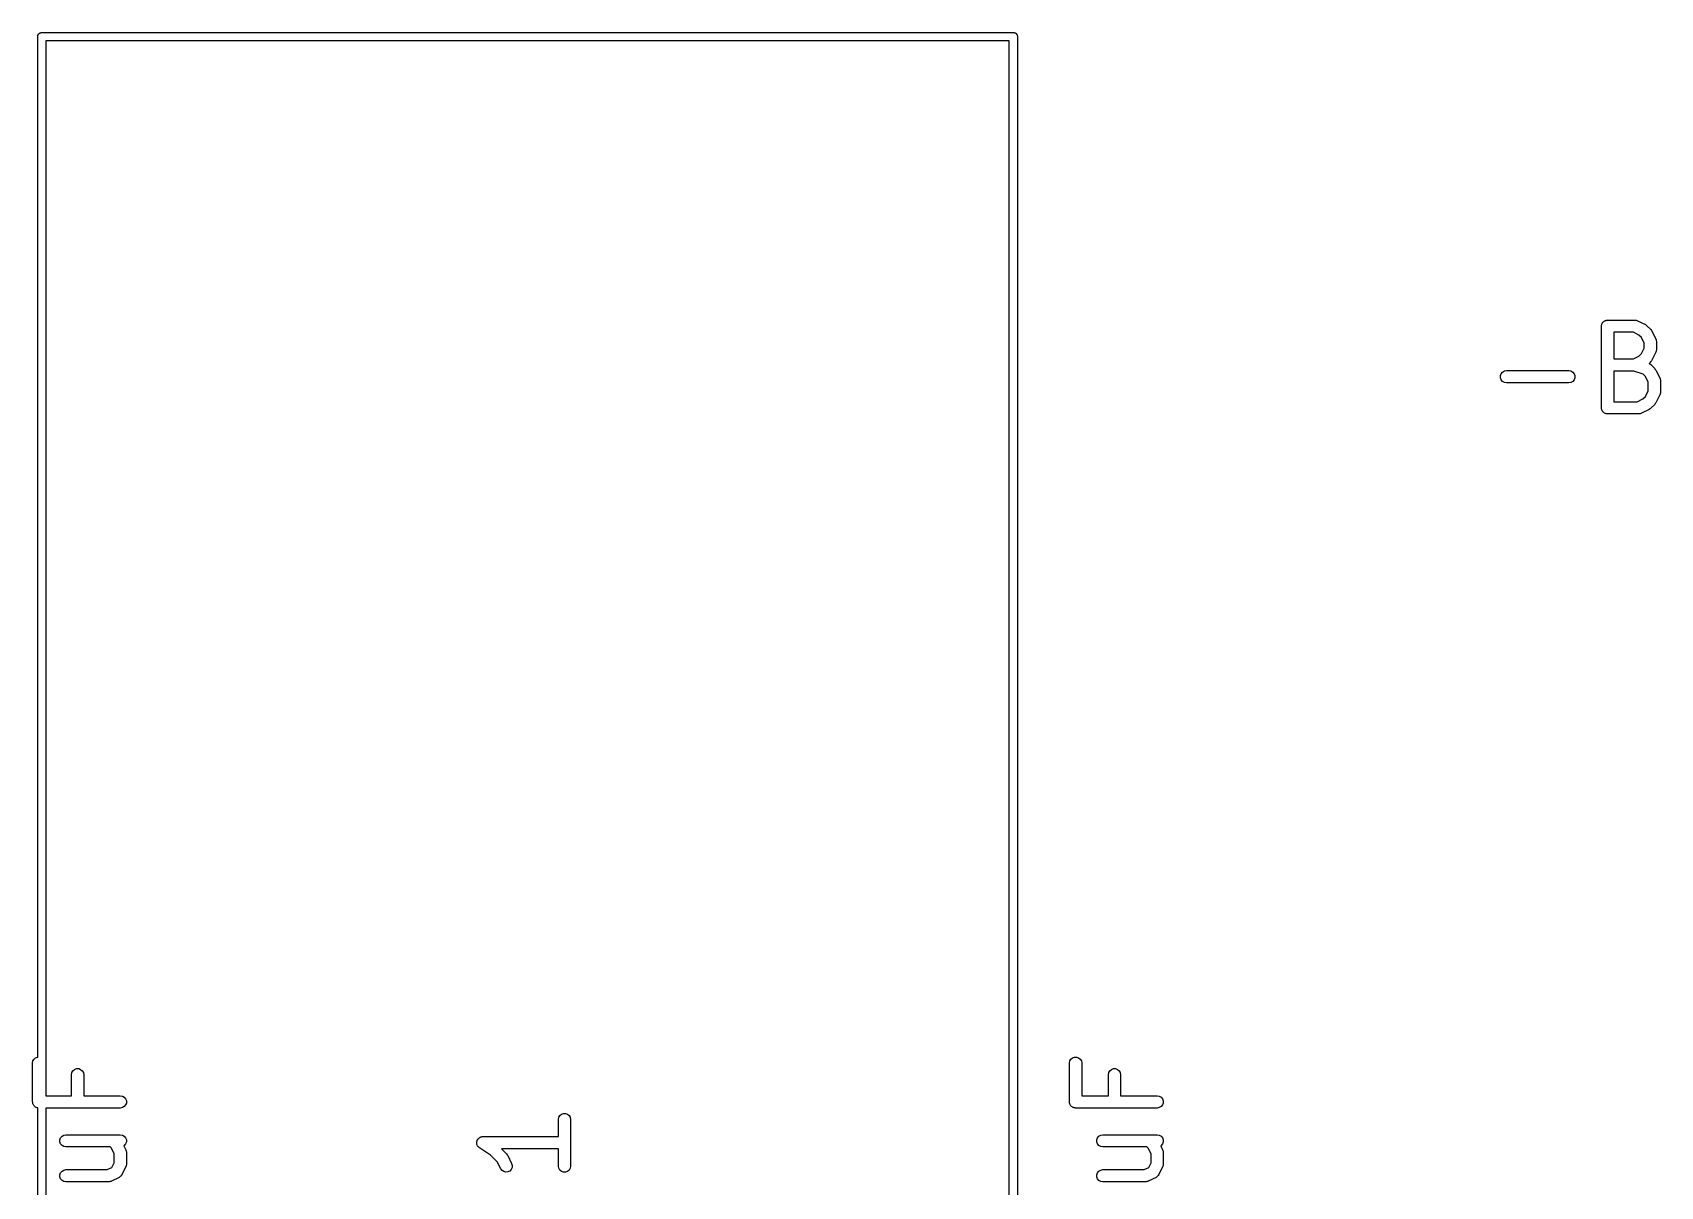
# Model space of a CAD drawing. Extents: x 49 to 243, y -147 to -41.
# Drawn here: x 221.27 to 241.21, y -120.96 to -106.83 of the extents above; entities that cross this region are included whole.
import ezdxf

# ---------------------------------------------------------------- set-up
doc = ezdxf.new("R2010")
doc.units = 0
doc.header["$MEASUREMENT"] = 0
doc.layers.add('BLACK', color=7, linetype='CONTINUOUS')

msp = doc.modelspace()

# ---------------------------------------------------------------- linework, layer by layer
at = {"layer": 'BLACK', "linetype": 'CONTINUOUS'}
for p, q in [((221.33, -106.869), (221.332, -106.865)), ((221.33, -119.376), (221.33, -106.869)), ((221.332, -106.861), (221.335, -106.857)), ((221.332, -106.865), (221.332, -106.861)), ((221.335, -106.857), (221.336, -106.853)), ((221.336, -106.853), (221.339, -106.849)), ((221.339, -106.849), (221.341, -106.845)), ((221.341, -106.845), (221.345, -106.843)), ((221.345, -106.843), (221.347, -106.839)), ((221.347, -106.839), (221.351, -106.837)), ((221.351, -106.837), (221.355, -106.834)), ((221.355, -106.834), (221.359, -106.833)), ((221.359, -106.833), (221.363, -106.83)), ((221.363, -106.83), (221.367, -106.83)), ((221.367, -106.83), (221.371, -106.828)), ((221.371, -106.828), (233.289, -106.828)), ((233.289, -106.828), (233.293, -106.83)), ((233.293, -106.83), (233.297, -106.83)), ((233.297, -106.83), (233.301, -106.833)), ((233.301, -106.833), (233.305, -106.834)), ((233.305, -106.834), (233.309, -106.837)), ((233.309, -106.837), (233.313, -106.839)), ((233.313, -106.839), (233.315, -106.843)), ((233.315, -106.843), (233.319, -106.845)), ((233.319, -106.845), (233.321, -106.849)), ((233.321, -106.849), (233.324, -106.853)), ((233.324, -106.853), (233.325, -106.857)), ((233.325, -106.857), (233.328, -106.861)), ((233.328, -106.861), (233.328, -106.865)), ((233.328, -106.865), (233.33, -106.869)), ((233.33, -106.869), (233.33, -135.887)), ((221.43, -106.928), (221.43, -119.851)), ((233.23, -106.928), (221.43, -106.928)), ((233.23, -135.828), (233.23, -106.928)), ((240.484, -110.424), (240.485, -110.418)), ((240.484, -111.424), (240.484, -110.424)), ((240.485, -110.411), (240.488, -110.405)), ((240.485, -110.418), (240.485, -110.411)), ((240.488, -110.405), (240.489, -110.399)), ((240.489, -110.399), (240.492, -110.393)), ((240.492, -110.393), (240.494, -110.387)), ((240.494, -110.387), (240.498, -110.382)), ((240.498, -110.382), (240.502, -110.376)), ((240.502, -110.376), (240.507, -110.372)), ((240.507, -110.372), (240.511, -110.367)), ((240.511, -110.367), (240.517, -110.364)), ((240.517, -110.364), (240.522, -110.359)), ((240.522, -110.359), (240.528, -110.357)), ((240.528, -110.357), (240.533, -110.354)), ((240.533, -110.354), (240.54, -110.353)), ((240.54, -110.353), (240.546, -110.351)), ((240.546, -110.351), (240.553, -110.351)), ((240.553, -110.351), (240.559, -110.349)), ((240.559, -110.349), (240.892, -110.349)), ((240.892, -110.349), (240.897, -110.35)), ((240.897, -110.35), (240.901, -110.35)), ((240.901, -110.35), (240.909, -110.352)), ((240.909, -110.352), (240.918, -110.354)), ((240.918, -110.354), (240.922, -110.356)), ((240.922, -110.356), (240.926, -110.357)), ((240.926, -110.357), (241.021, -110.405)), ((241.021, -110.405), (241.031, -110.412)), ((241.031, -110.412), (241.041, -110.419)), ((241.041, -110.419), (241.088, -110.467)), ((240.634, -110.499), (240.634, -110.826)), ((240.875, -110.499), (240.634, -110.499)), ((240.943, -110.534), (240.875, -110.499)), ((240.974, -110.564), (240.943, -110.534)), ((241.008, -110.633), (240.974, -110.564)), ((241.008, -110.692), (241.008, -110.633)), ((241.088, -110.467), (241.095, -110.476)), ((241.095, -110.476), (241.102, -110.486)), ((241.102, -110.486), (241.15, -110.581)), ((241.15, -110.581), (241.151, -110.585)), ((241.151, -110.585), (241.153, -110.589)), ((241.153, -110.589), (241.155, -110.598)), ((241.155, -110.598), (241.157, -110.606)), ((241.157, -110.606), (241.157, -110.611)), ((241.157, -110.611), (241.158, -110.615)), ((241.158, -110.615), (241.158, -110.71)), ((240.634, -110.826), (240.875, -110.826)), ((240.875, -110.826), (240.943, -110.791)), ((240.943, -110.791), (240.974, -110.761)), ((240.974, -110.761), (241.008, -110.692)), ((241.088, -110.858), (241.067, -110.88)), ((241.095, -110.849), (241.088, -110.858)), ((241.102, -110.839), (241.095, -110.849)), ((241.15, -110.744), (241.102, -110.839)), ((241.151, -110.739), (241.15, -110.744)), ((241.153, -110.736), (241.151, -110.739)), ((241.155, -110.727), (241.153, -110.736)), ((241.157, -110.719), (241.155, -110.727)), ((241.158, -110.71), (241.157, -110.714)), ((241.157, -110.714), (241.157, -110.719)), ((239.247, -111.03), (239.256, -111.006)), ((239.247, -111.056), (239.247, -111.03)), ((239.256, -111.081), (239.247, -111.056)), ((239.256, -111.006), (239.273, -110.986)), ((239.273, -110.986), (239.295, -110.973)), ((239.295, -110.973), (239.321, -110.968)), ((239.321, -110.968), (240.083, -110.968)), ((240.083, -110.968), (240.109, -110.973)), ((240.109, -110.973), (240.131, -110.986)), ((240.131, -110.986), (240.148, -111.006)), ((240.148, -111.006), (240.157, -111.03)), ((240.157, -111.056), (240.148, -111.081)), ((240.157, -111.03), (240.157, -111.056)), ((240.634, -110.976), (240.634, -111.349)), ((240.88, -110.976), (240.634, -110.976)), ((240.995, -111.014), (240.88, -110.976)), ((241.021, -111.04), (240.995, -111.014)), ((241.056, -111.109), (241.021, -111.04)), ((241.067, -110.88), (241.067, -110.88)), ((241.067, -110.88), (241.074, -110.885)), ((241.074, -110.885), (241.082, -110.889)), ((241.082, -110.889), (241.085, -110.893)), ((241.085, -110.893), (241.088, -110.895)), ((241.088, -110.895), (241.136, -110.943)), ((241.136, -110.943), (241.143, -110.953)), ((241.143, -110.953), (241.15, -110.962)), ((241.15, -110.962), (241.198, -111.058)), ((241.198, -111.058), (241.199, -111.062)), ((239.273, -111.101), (239.256, -111.081)), ((239.295, -111.114), (239.273, -111.101)), ((239.321, -111.118), (239.295, -111.114)), ((240.083, -111.118), (239.321, -111.118)), ((240.109, -111.114), (240.083, -111.118)), ((240.131, -111.101), (240.109, -111.114)), ((240.148, -111.081), (240.131, -111.101)), ((241.021, -111.285), (241.056, -111.216)), ((241.056, -111.216), (241.056, -111.109)), ((241.199, -111.062), (241.201, -111.065)), ((241.201, -111.065), (241.203, -111.074)), ((241.203, -111.251), (241.201, -111.26)), ((241.203, -111.074), (241.205, -111.082)), ((241.205, -111.242), (241.203, -111.251)), ((241.205, -111.082), (241.205, -111.087)), ((241.205, -111.087), (241.206, -111.091)), ((241.206, -111.234), (241.205, -111.238)), ((241.205, -111.238), (241.205, -111.242)), ((241.206, -111.091), (241.206, -111.234)), ((240.485, -111.431), (240.484, -111.424)), ((240.485, -111.437), (240.485, -111.431)), ((240.488, -111.444), (240.485, -111.437)), ((240.489, -111.45), (240.488, -111.444)), ((240.492, -111.456), (240.489, -111.45)), ((240.494, -111.462), (240.492, -111.456)), ((240.634, -111.349), (240.922, -111.349)), ((240.922, -111.349), (240.991, -111.315)), ((241.069, -111.444), (240.974, -111.491)), ((240.991, -111.315), (241.021, -111.285)), ((241.079, -111.437), (241.069, -111.444)), ((241.088, -111.43), (241.079, -111.437)), ((241.136, -111.382), (241.088, -111.43)), ((241.143, -111.372), (241.136, -111.382)), ((241.15, -111.363), (241.143, -111.372)), ((241.198, -111.267), (241.15, -111.363)), ((241.199, -111.263), (241.198, -111.267)), ((241.201, -111.26), (241.199, -111.263)), ((240.498, -111.467), (240.494, -111.462)), ((240.502, -111.473), (240.498, -111.467)), ((240.507, -111.477), (240.502, -111.473)), ((240.511, -111.482), (240.507, -111.477)), ((240.517, -111.485), (240.511, -111.482)), ((240.522, -111.489), (240.517, -111.485)), ((240.528, -111.492), (240.522, -111.489)), ((240.533, -111.495), (240.528, -111.492)), ((240.54, -111.496), (240.533, -111.495)), ((240.546, -111.498), (240.54, -111.496)), ((240.553, -111.498), (240.546, -111.498)), ((240.559, -111.499), (240.553, -111.498)), ((240.94, -111.499), (240.559, -111.499)), ((240.944, -111.499), (240.94, -111.499)), ((240.949, -111.499), (240.944, -111.499)), ((240.957, -111.496), (240.949, -111.499)), ((240.966, -111.495), (240.957, -111.496)), ((240.969, -111.493), (240.966, -111.495)), ((240.974, -111.491), (240.969, -111.493)), ((221.267, -119.449), (221.272, -119.424)), ((221.272, -119.424), (221.285, -119.401)), ((221.285, -119.401), (221.305, -119.384)), ((221.305, -119.384), (221.329, -119.376)), ((221.329, -119.376), (221.33, -119.376)), ((233.967, -119.449), (233.972, -119.424)), ((233.972, -119.424), (233.985, -119.401)), ((233.985, -119.401), (234.005, -119.384)), ((234.005, -119.384), (234.029, -119.376)), ((234.029, -119.376), (234.055, -119.376)), ((234.055, -119.376), (234.08, -119.384)), ((234.08, -119.384), (234.1, -119.401)), ((234.1, -119.401), (234.113, -119.424)), ((234.113, -119.424), (234.117, -119.449)), ((221.267, -119.926), (221.267, -119.449)), ((221.744, -119.592), (221.748, -119.567)), ((221.744, -119.851), (221.744, -119.592)), ((221.748, -119.567), (221.761, -119.544)), ((221.761, -119.544), (221.781, -119.527)), ((221.781, -119.527), (221.806, -119.518)), ((221.806, -119.518), (221.832, -119.518)), ((221.832, -119.518), (221.856, -119.527)), ((221.856, -119.527), (221.876, -119.544)), ((221.876, -119.544), (221.889, -119.567)), ((221.889, -119.567), (221.894, -119.592)), ((221.894, -119.592), (221.894, -119.851)), ((233.967, -119.926), (233.967, -119.449)), ((234.117, -119.449), (234.117, -119.851)), ((234.444, -119.592), (234.448, -119.567)), ((234.444, -119.851), (234.444, -119.592)), ((234.448, -119.567), (234.461, -119.544)), ((234.461, -119.544), (234.481, -119.527)), ((234.481, -119.527), (234.506, -119.518)), ((234.506, -119.518), (234.532, -119.518)), ((234.532, -119.518), (234.556, -119.527)), ((234.556, -119.527), (234.576, -119.544)), ((234.576, -119.544), (234.589, -119.567)), ((234.589, -119.567), (234.594, -119.592)), ((234.594, -119.592), (234.594, -119.851)), ((221.269, -119.932), (221.267, -119.926)), ((221.269, -119.939), (221.269, -119.932)), ((221.271, -119.945), (221.269, -119.939)), ((221.272, -119.951), (221.271, -119.945)), ((221.275, -119.957), (221.272, -119.951)), ((221.277, -119.963), (221.275, -119.957)), ((221.282, -119.968), (221.277, -119.963)), ((221.285, -119.974), (221.282, -119.968)), ((221.29, -119.978), (221.285, -119.974)), ((221.294, -119.983), (221.29, -119.978)), ((221.3, -119.986), (221.294, -119.983)), ((221.305, -119.991), (221.3, -119.986)), ((221.311, -119.993), (221.305, -119.991)), ((221.317, -119.996), (221.311, -119.993)), ((221.323, -119.997), (221.317, -119.996)), ((221.329, -119.999), (221.323, -119.997)), ((221.33, -119.999), (221.329, -119.999)), ((221.33, -121.137), (221.33, -119.999)), ((221.43, -119.851), (221.744, -119.851)), ((222.342, -120.001), (221.43, -120.001)), ((221.43, -120.001), (221.43, -121.167)), ((221.894, -119.851), (222.342, -119.851)), ((222.342, -119.851), (222.368, -119.855)), ((222.368, -119.996), (222.342, -120.001)), ((222.368, -119.855), (222.391, -119.868)), ((222.391, -119.983), (222.368, -119.996)), ((222.391, -119.868), (222.407, -119.888)), ((222.407, -119.963), (222.391, -119.983)), ((222.407, -119.888), (222.416, -119.913)), ((222.416, -119.939), (222.407, -119.963)), ((222.416, -119.913), (222.416, -119.939)), ((233.969, -119.932), (233.967, -119.926)), ((233.969, -119.939), (233.969, -119.932)), ((233.971, -119.945), (233.969, -119.939)), ((233.972, -119.951), (233.971, -119.945)), ((233.975, -119.957), (233.972, -119.951)), ((233.977, -119.963), (233.975, -119.957)), ((233.982, -119.968), (233.977, -119.963)), ((233.985, -119.974), (233.982, -119.968)), ((233.99, -119.978), (233.985, -119.974)), ((233.994, -119.983), (233.99, -119.978)), ((234, -119.986), (233.994, -119.983)), ((234.005, -119.991), (234, -119.986)), ((234.011, -119.993), (234.005, -119.991)), ((234.017, -119.996), (234.011, -119.993)), ((234.023, -119.997), (234.017, -119.996)), ((234.029, -119.999), (234.023, -119.997)), ((234.036, -119.999), (234.029, -119.999)), ((234.042, -120.001), (234.036, -119.999)), ((235.042, -120.001), (234.042, -120.001)), ((234.117, -119.851), (234.444, -119.851)), ((234.594, -119.851), (235.042, -119.851)), ((235.042, -119.851), (235.068, -119.855)), ((235.068, -119.996), (235.042, -120.001)), ((235.068, -119.855), (235.091, -119.868)), ((235.091, -119.983), (235.068, -119.996)), ((235.091, -119.868), (235.107, -119.888)), ((235.107, -119.963), (235.091, -119.983)), ((235.107, -119.888), (235.116, -119.913)), ((235.116, -119.939), (235.107, -119.963)), ((235.116, -119.913), (235.116, -119.939)), ((227.707, -120.14), (227.712, -120.114)), ((227.707, -120.351), (227.707, -120.14)), ((227.712, -120.114), (227.725, -120.092)), ((227.725, -120.092), (227.745, -120.075)), ((227.745, -120.075), (227.769, -120.066)), ((227.769, -120.066), (227.795, -120.066)), ((227.795, -120.066), (227.82, -120.075)), ((227.82, -120.075), (227.84, -120.092)), ((227.84, -120.092), (227.853, -120.114)), ((227.853, -120.114), (227.857, -120.14)), ((227.857, -120.14), (227.857, -120.711)), ((221.602, -120.389), (221.611, -120.364)), ((221.602, -120.415), (221.602, -120.389)), ((221.611, -120.439), (221.602, -120.415)), ((221.611, -120.364), (221.628, -120.344)), ((221.628, -120.344), (221.65, -120.331)), ((221.65, -120.331), (221.676, -120.327)), ((221.676, -120.327), (222.342, -120.327)), ((222.342, -120.327), (222.368, -120.331)), ((222.368, -120.331), (222.391, -120.344)), ((222.391, -120.344), (222.407, -120.364)), ((222.407, -120.364), (222.416, -120.389)), ((222.416, -120.415), (222.407, -120.439)), ((222.416, -120.389), (222.416, -120.415)), ((226.708, -120.421), (226.709, -120.417)), ((226.709, -120.43), (226.708, -120.421)), ((226.709, -120.413), (226.712, -120.404)), ((226.709, -120.417), (226.709, -120.413)), ((226.709, -120.439), (226.709, -120.43)), ((226.712, -120.404), (226.714, -120.395)), ((226.714, -120.395), (226.716, -120.392)), ((226.716, -120.392), (226.717, -120.388)), ((226.717, -120.388), (226.723, -120.381)), ((226.723, -120.381), (226.728, -120.374)), ((226.728, -120.374), (226.731, -120.371)), ((226.731, -120.371), (226.734, -120.368)), ((226.734, -120.368), (226.742, -120.364)), ((226.742, -120.364), (226.749, -120.358)), ((226.749, -120.358), (226.753, -120.357)), ((226.753, -120.357), (226.757, -120.355)), ((226.757, -120.355), (226.766, -120.354)), ((226.766, -120.354), (226.774, -120.351)), ((226.774, -120.351), (226.778, -120.351)), ((226.778, -120.351), (226.782, -120.351)), ((226.782, -120.351), (227.707, -120.351)), ((234.302, -120.389), (234.311, -120.364)), ((234.302, -120.415), (234.302, -120.389)), ((234.311, -120.439), (234.302, -120.415)), ((234.311, -120.364), (234.328, -120.344)), ((234.328, -120.344), (234.35, -120.331)), ((234.35, -120.331), (234.376, -120.327)), ((234.376, -120.327), (235.042, -120.327)), ((235.042, -120.327), (235.068, -120.331)), ((235.068, -120.331), (235.091, -120.344)), ((235.091, -120.344), (235.107, -120.364)), ((235.107, -120.364), (235.116, -120.389)), ((235.116, -120.415), (235.107, -120.439)), ((235.116, -120.389), (235.116, -120.415)), ((221.628, -120.459), (221.611, -120.439)), ((221.65, -120.472), (221.628, -120.459)), ((221.676, -120.477), (221.65, -120.472)), ((222.216, -120.477), (221.676, -120.477)), ((222.233, -120.494), (222.216, -120.477)), ((222.267, -120.562), (222.233, -120.494)), ((222.267, -120.67), (222.267, -120.562)), ((222.391, -120.459), (222.385, -120.462)), ((222.385, -120.462), (222.409, -120.511)), ((222.407, -120.439), (222.391, -120.459)), ((222.409, -120.511), (222.411, -120.515)), ((222.411, -120.515), (222.413, -120.519)), ((222.413, -120.519), (222.414, -120.528)), ((222.414, -120.528), (222.417, -120.536)), ((222.417, -120.536), (222.417, -120.54)), ((222.417, -120.54), (222.417, -120.545)), ((222.417, -120.545), (222.417, -120.688)), ((226.71, -120.443), (226.709, -120.439)), ((226.71, -120.447), (226.71, -120.443)), ((226.714, -120.455), (226.71, -120.447)), ((226.717, -120.463), (226.714, -120.455)), ((226.72, -120.466), (226.717, -120.463)), ((226.722, -120.47), (226.72, -120.466)), ((226.728, -120.476), (226.722, -120.47)), ((226.734, -120.483), (226.728, -120.476)), ((226.738, -120.485), (226.734, -120.483)), ((226.741, -120.488), (226.738, -120.485)), ((226.877, -120.579), (226.741, -120.488)), ((226.959, -120.661), (226.877, -120.579)), ((227.707, -120.501), (227.011, -120.501)), ((227.011, -120.501), (227.074, -120.563)), ((227.074, -120.563), (227.08, -120.573)), ((227.08, -120.573), (227.088, -120.583)), ((227.088, -120.583), (227.135, -120.678)), ((227.707, -120.711), (227.707, -120.501)), ((234.328, -120.459), (234.311, -120.439)), ((234.35, -120.472), (234.328, -120.459)), ((234.376, -120.477), (234.35, -120.472)), ((234.916, -120.477), (234.376, -120.477)), ((234.933, -120.494), (234.916, -120.477)), ((234.967, -120.562), (234.933, -120.494)), ((234.967, -120.67), (234.967, -120.562)), ((235.091, -120.459), (235.085, -120.462)), ((235.085, -120.462), (235.109, -120.511)), ((235.107, -120.439), (235.091, -120.459)), ((235.109, -120.511), (235.111, -120.515)), ((235.111, -120.515), (235.113, -120.519)), ((235.113, -120.519), (235.114, -120.528)), ((235.114, -120.528), (235.117, -120.536)), ((235.117, -120.536), (235.117, -120.54)), ((235.117, -120.54), (235.117, -120.545)), ((235.117, -120.545), (235.117, -120.688)), ((221.602, -120.817), (221.611, -120.793)), ((221.602, -120.843), (221.602, -120.817)), ((221.611, -120.793), (221.628, -120.773)), ((221.628, -120.773), (221.65, -120.76)), ((221.65, -120.76), (221.676, -120.755)), ((221.676, -120.755), (222.182, -120.755)), ((222.182, -120.755), (222.239, -120.727)), ((222.239, -120.727), (222.267, -120.67)), ((222.355, -120.825), (222.349, -120.834)), ((222.362, -120.816), (222.355, -120.825)), ((222.409, -120.721), (222.362, -120.816)), ((222.411, -120.717), (222.409, -120.721)), ((222.413, -120.713), (222.411, -120.717)), ((222.414, -120.705), (222.413, -120.713)), ((222.417, -120.696), (222.414, -120.705)), ((222.417, -120.688), (222.417, -120.692)), ((222.417, -120.692), (222.417, -120.696)), ((227.001, -120.745), (226.959, -120.661)), ((227.017, -120.766), (227.001, -120.745)), ((227.038, -120.78), (227.017, -120.766)), ((227.064, -120.786), (227.038, -120.78)), ((227.089, -120.783), (227.064, -120.786)), ((227.113, -120.772), (227.089, -120.783)), ((227.131, -120.753), (227.113, -120.772)), ((227.141, -120.729), (227.131, -120.753)), ((227.135, -120.678), (227.143, -120.703)), ((227.143, -120.703), (227.141, -120.729)), ((227.712, -120.737), (227.707, -120.711)), ((227.725, -120.76), (227.712, -120.737)), ((227.745, -120.776), (227.725, -120.76)), ((227.769, -120.785), (227.745, -120.776)), ((227.795, -120.785), (227.769, -120.785)), ((227.82, -120.776), (227.795, -120.785)), ((227.84, -120.76), (227.82, -120.776)), ((227.853, -120.737), (227.84, -120.76)), ((227.857, -120.711), (227.853, -120.737)), ((234.302, -120.817), (234.311, -120.793)), ((234.302, -120.843), (234.302, -120.817)), ((234.311, -120.793), (234.328, -120.773)), ((234.328, -120.773), (234.35, -120.76)), ((234.35, -120.76), (234.376, -120.755)), ((234.376, -120.755), (234.882, -120.755)), ((234.882, -120.755), (234.939, -120.727)), ((234.939, -120.727), (234.967, -120.67)), ((235.055, -120.825), (235.049, -120.834)), ((235.062, -120.816), (235.055, -120.825)), ((235.109, -120.721), (235.062, -120.816)), ((235.111, -120.717), (235.109, -120.721)), ((235.113, -120.713), (235.111, -120.717)), ((235.114, -120.705), (235.113, -120.713)), ((235.117, -120.696), (235.114, -120.705)), ((235.117, -120.688), (235.117, -120.692)), ((235.117, -120.692), (235.117, -120.696)), ((221.611, -120.868), (221.602, -120.843)), ((221.628, -120.888), (221.611, -120.868)), ((221.65, -120.901), (221.628, -120.888)), ((221.676, -120.905), (221.65, -120.901)), ((222.2, -120.905), (221.676, -120.905)), ((222.204, -120.905), (222.2, -120.905)), ((222.208, -120.905), (222.204, -120.905)), ((222.217, -120.902), (222.208, -120.905)), ((222.225, -120.901), (222.217, -120.902)), ((222.229, -120.899), (222.225, -120.901)), ((222.233, -120.897), (222.229, -120.899)), ((222.328, -120.85), (222.233, -120.897)), ((222.337, -120.843), (222.328, -120.85)), ((222.346, -120.837), (222.337, -120.843)), ((222.348, -120.836), (222.346, -120.837)), ((222.349, -120.834), (222.348, -120.836)), ((234.311, -120.868), (234.302, -120.843)), ((234.328, -120.888), (234.311, -120.868)), ((234.35, -120.901), (234.328, -120.888)), ((234.376, -120.905), (234.35, -120.901)), ((234.9, -120.905), (234.376, -120.905)), ((234.904, -120.905), (234.9, -120.905)), ((234.908, -120.905), (234.904, -120.905)), ((234.917, -120.902), (234.908, -120.905)), ((234.925, -120.901), (234.917, -120.902)), ((234.929, -120.899), (234.925, -120.901)), ((234.933, -120.897), (234.929, -120.899)), ((235.028, -120.85), (234.933, -120.897)), ((235.037, -120.843), (235.028, -120.85)), ((235.046, -120.837), (235.037, -120.843)), ((235.048, -120.836), (235.046, -120.837)), ((235.049, -120.834), (235.048, -120.836))]:
    msp.add_line(p, q, dxfattribs=at)

doc.saveas('drawing.dxf')
